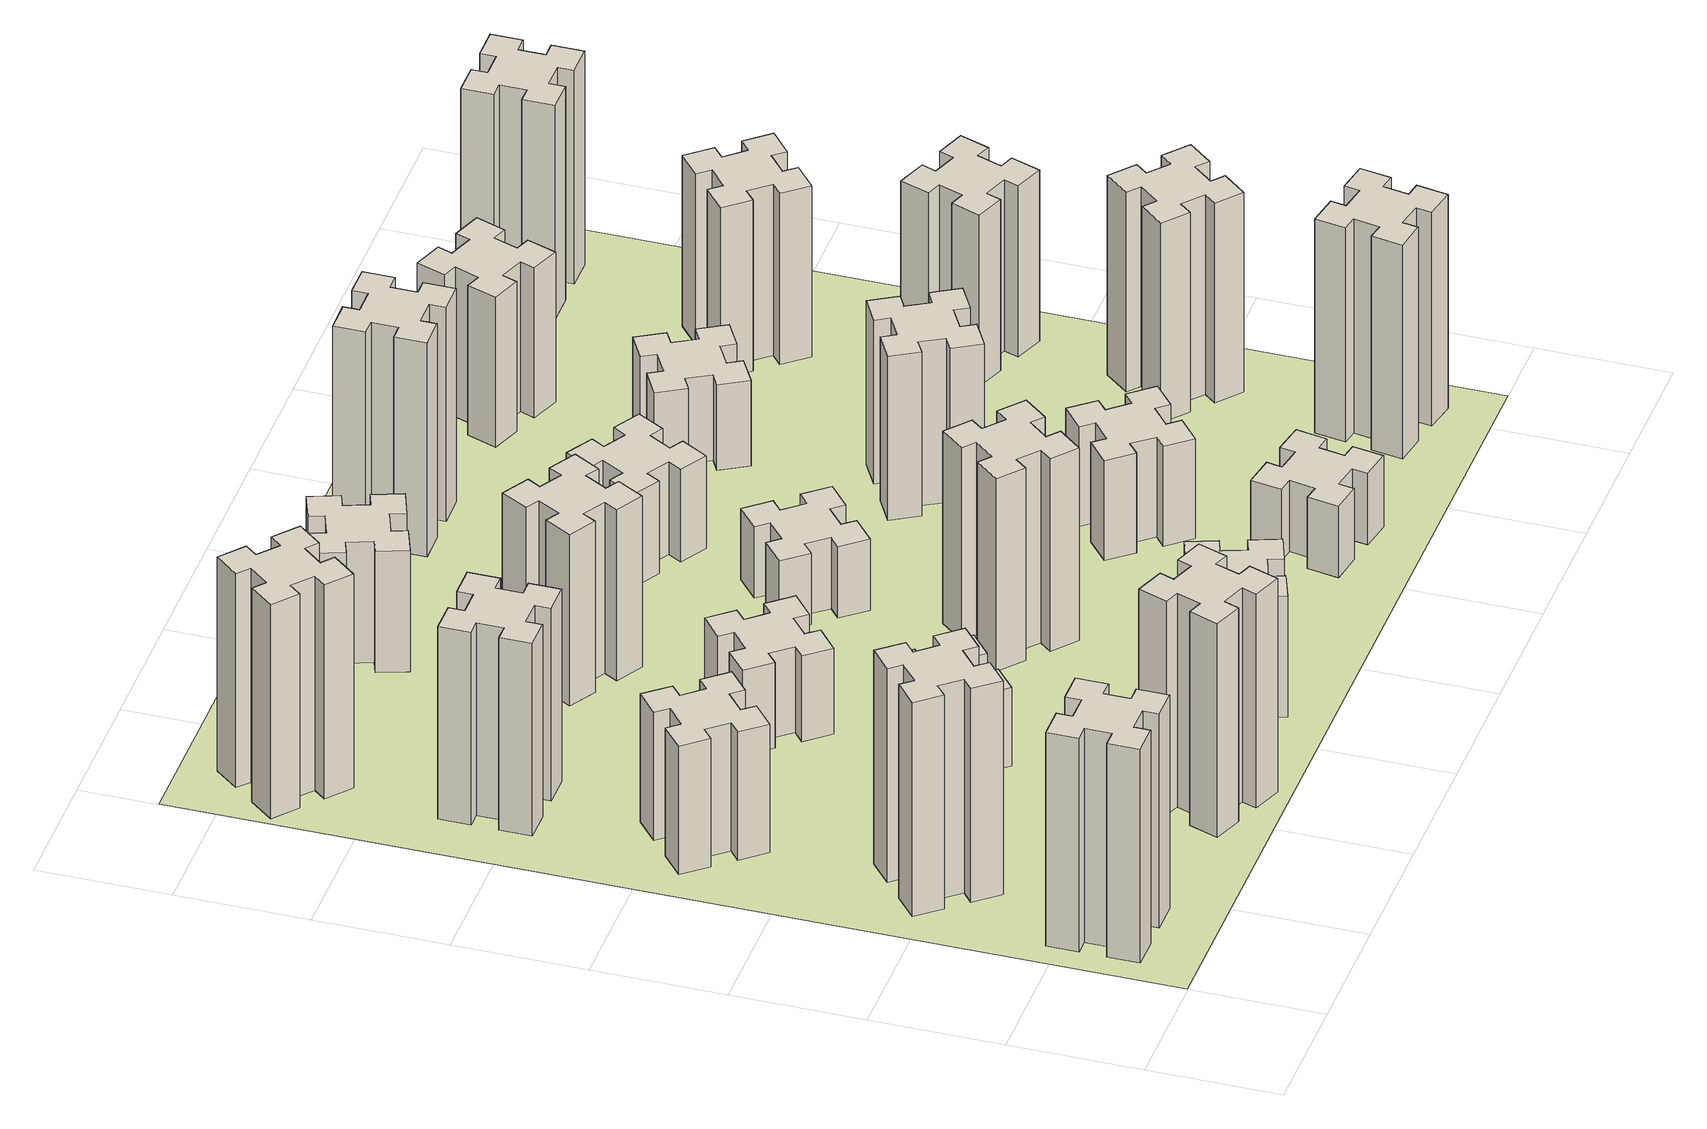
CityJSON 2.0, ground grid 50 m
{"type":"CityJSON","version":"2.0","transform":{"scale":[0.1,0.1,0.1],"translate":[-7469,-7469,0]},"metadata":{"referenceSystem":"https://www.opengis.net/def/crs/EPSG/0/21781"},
"CityObjects":{
"building1":{"type":"Building","attributes":{"class":"1000","function":"1000","usage":"1000","yearOfConstruction":2016,"roofType":"1000","measuredHeight":90,"storeysAboveGround":30,"storeysBelowGround":0},"geometry":[{"type":"Solid","lod":"1","boundaries":[[[[0,1,2,3,4,5,6,7,8,9,10,11,12,13,14,15,16,17,18,19]],[[17,16,20,21]],[[16,15,22,20]],[[15,14,23,22]],[[14,13,24,23]],[[13,12,25,24]],[[12,11,26,25]],[[11,10,27,26]],[[10,9,28,27]],[[9,8,29,28]],[[8,7,30,29]],[[7,6,31,30]],[[6,5,32,31]],[[5,4,33,32]],[[4,3,34,33]],[[3,2,35,34]],[[2,1,36,35]],[[1,0,37,36]],[[0,19,38,37]],[[19,18,39,38]],[[18,17,21,39]],[[24,25,26,27,28,29,30,31,32,33,34,35,36,37,38,39,21,20,22,23]]]]}]},
"building2":{"type":"Building","attributes":{"class":"1000","function":"1000","usage":"1000","yearOfConstruction":2016,"roofType":"1000","measuredHeight":90,"storeysAboveGround":30,"storeysBelowGround":0},"geometry":[{"type":"Solid","lod":"1","boundaries":[[[[40,41,42,43,44,45,46,47,48,49,50,51,52,53,54,55,56,57,58,59]],[[57,56,60,61]],[[56,55,62,60]],[[55,54,63,62]],[[54,53,64,63]],[[53,52,65,64]],[[52,51,66,65]],[[51,50,67,66]],[[50,49,68,67]],[[49,48,69,68]],[[48,47,70,69]],[[47,46,71,70]],[[46,45,72,71]],[[45,44,73,72]],[[44,43,74,73]],[[43,42,75,74]],[[42,41,76,75]],[[41,40,77,76]],[[40,59,78,77]],[[59,58,79,78]],[[58,57,61,79]],[[64,65,66,67,68,69,70,71,72,73,74,75,76,77,78,79,61,60,62,63]]]]}]},
"building3":{"type":"Building","attributes":{"class":"1000","function":"1000","usage":"1000","yearOfConstruction":2016,"roofType":"1000","measuredHeight":54,"storeysAboveGround":30,"storeysBelowGround":0},"geometry":[{"type":"Solid","lod":"1","boundaries":[[[[80,81,82,83,84,85,86,87,88,89,90,91,92,93,94,95,96,97,98,99]],[[97,96,100,101]],[[96,95,102,100]],[[95,94,103,102]],[[94,93,104,103]],[[93,92,105,104]],[[92,91,106,105]],[[91,90,107,106]],[[90,89,108,107]],[[89,88,109,108]],[[88,87,110,109]],[[87,86,111,110]],[[86,85,112,111]],[[85,84,113,112]],[[84,83,114,113]],[[83,82,115,114]],[[82,81,116,115]],[[81,80,117,116]],[[80,99,118,117]],[[99,98,119,118]],[[98,97,101,119]],[[104,105,106,107,108,109,110,111,112,113,114,115,116,117,118,119,101,100,102,103]]]]}]},
"building4":{"type":"Building","attributes":{"class":"1000","function":"1000","usage":"1000","yearOfConstruction":2016,"roofType":"1000","measuredHeight":81,"storeysAboveGround":30,"storeysBelowGround":0},"geometry":[{"type":"Solid","lod":"1","boundaries":[[[[120,121,122,123,124,125,126,127,128,129,130,131,132,133,134,135,136,137,138,139]],[[137,136,140,141]],[[136,135,142,140]],[[135,134,143,142]],[[134,133,144,143]],[[133,132,145,144]],[[132,131,146,145]],[[131,130,147,146]],[[130,129,148,147]],[[129,128,149,148]],[[128,127,150,149]],[[127,126,151,150]],[[126,125,152,151]],[[125,124,153,152]],[[124,123,154,153]],[[123,122,155,154]],[[122,121,156,155]],[[121,120,157,156]],[[120,139,158,157]],[[139,138,159,158]],[[138,137,141,159]],[[144,145,146,147,148,149,150,151,152,153,154,155,156,157,158,159,141,140,142,143]]]]}]},
"building5":{"type":"Building","attributes":{"class":"1000","function":"1000","usage":"1000","yearOfConstruction":2016,"roofType":"1000","measuredHeight":90,"storeysAboveGround":30,"storeysBelowGround":0},"geometry":[{"type":"Solid","lod":"1","boundaries":[[[[160,161,162,163,164,165,166,167,168,169,170,171,172,173,174,175,176,177,178,179]],[[177,176,180,181]],[[176,175,182,180]],[[175,174,183,182]],[[174,173,184,183]],[[173,172,185,184]],[[172,171,186,185]],[[171,170,187,186]],[[170,169,188,187]],[[169,168,189,188]],[[168,167,190,189]],[[167,166,191,190]],[[166,165,192,191]],[[165,164,193,192]],[[164,163,194,193]],[[163,162,195,194]],[[162,161,196,195]],[[161,160,197,196]],[[160,179,198,197]],[[179,178,199,198]],[[178,177,181,199]],[[184,185,186,187,188,189,190,191,192,193,194,195,196,197,198,199,181,180,182,183]]]]}]},
"building6":{"type":"Building","attributes":{"class":"1000","function":"1000","usage":"1000","yearOfConstruction":2016,"roofType":"1000","measuredHeight":90,"storeysAboveGround":30,"storeysBelowGround":0},"geometry":[{"type":"Solid","lod":"1","boundaries":[[[[200,201,202,203,204,205,206,207,208,209,210,211,212,213,214,215,216,217,218,219]],[[217,216,220,221]],[[216,215,222,220]],[[215,214,223,222]],[[214,213,224,223]],[[213,212,225,224]],[[212,211,226,225]],[[211,210,227,226]],[[210,209,228,227]],[[209,208,229,228]],[[208,207,230,229]],[[207,206,231,230]],[[206,205,232,231]],[[205,204,233,232]],[[204,203,234,233]],[[203,202,235,234]],[[202,201,236,235]],[[201,200,237,236]],[[200,219,238,237]],[[219,218,239,238]],[[218,217,221,239]],[[224,225,226,227,228,229,230,231,232,233,234,235,236,237,238,239,221,220,222,223]]]]}]},
"building7":{"type":"Building","attributes":{"class":"1000","function":"1000","usage":"1000","yearOfConstruction":2016,"roofType":"1000","measuredHeight":33,"storeysAboveGround":30,"storeysBelowGround":0},"geometry":[{"type":"Solid","lod":"1","boundaries":[[[[240,241,242,243,244,245,246,247,248,249,250,251,252,253,254,255,256,257,258,259]],[[257,256,260,261]],[[256,255,262,260]],[[255,254,263,262]],[[254,253,264,263]],[[253,252,265,264]],[[252,251,266,265]],[[251,250,267,266]],[[250,249,268,267]],[[249,248,269,268]],[[248,247,270,269]],[[247,246,271,270]],[[246,245,272,271]],[[245,244,273,272]],[[244,243,274,273]],[[243,242,275,274]],[[242,241,276,275]],[[241,240,277,276]],[[240,259,278,277]],[[259,258,279,278]],[[258,257,261,279]],[[264,265,266,267,268,269,270,271,272,273,274,275,276,277,278,279,261,260,262,263]]]]}]},
"building8":{"type":"Building","attributes":{"class":"1000","function":"1000","usage":"1000","yearOfConstruction":2016,"roofType":"1000","measuredHeight":36,"storeysAboveGround":30,"storeysBelowGround":0},"geometry":[{"type":"Solid","lod":"1","boundaries":[[[[280,281,282,283,284,285,286,287,288,289,290,291,292,293,294,295,296,297,298,299]],[[297,296,300,301]],[[296,295,302,300]],[[295,294,303,302]],[[294,293,304,303]],[[293,292,305,304]],[[292,291,306,305]],[[291,290,307,306]],[[290,289,308,307]],[[289,288,309,308]],[[288,287,310,309]],[[287,286,311,310]],[[286,285,312,311]],[[285,284,313,312]],[[284,283,314,313]],[[283,282,315,314]],[[282,281,316,315]],[[281,280,317,316]],[[280,299,318,317]],[[299,298,319,318]],[[298,297,301,319]],[[304,305,306,307,308,309,310,311,312,313,314,315,316,317,318,319,301,300,302,303]]]]}]},
"building9":{"type":"Building","attributes":{"class":"1000","function":"1000","usage":"1000","yearOfConstruction":2016,"roofType":"1000","measuredHeight":51,"storeysAboveGround":30,"storeysBelowGround":0},"geometry":[{"type":"Solid","lod":"1","boundaries":[[[[320,321,322,323,324,325,326,327,328,329,330,331,332,333,334,335,336,337,338,339]],[[337,336,340,341]],[[336,335,342,340]],[[335,334,343,342]],[[334,333,344,343]],[[333,332,345,344]],[[332,331,346,345]],[[331,330,347,346]],[[330,329,348,347]],[[329,328,349,348]],[[328,327,350,349]],[[327,326,351,350]],[[326,325,352,351]],[[325,324,353,352]],[[324,323,354,353]],[[323,322,355,354]],[[322,321,356,355]],[[321,320,357,356]],[[320,339,358,357]],[[339,338,359,358]],[[338,337,341,359]],[[344,345,346,347,348,349,350,351,352,353,354,355,356,357,358,359,341,340,342,343]]]]}]},
"building10":{"type":"Building","attributes":{"class":"1000","function":"1000","usage":"1000","yearOfConstruction":2016,"roofType":"1000","measuredHeight":72,"storeysAboveGround":30,"storeysBelowGround":0},"geometry":[{"type":"Solid","lod":"1","boundaries":[[[[360,361,362,363,364,365,366,367,368,369,370,371,372,373,374,375,376,377,378,379]],[[377,376,380,381]],[[376,375,382,380]],[[375,374,383,382]],[[374,373,384,383]],[[373,372,385,384]],[[372,371,386,385]],[[371,370,387,386]],[[370,369,388,387]],[[369,368,389,388]],[[368,367,390,389]],[[367,366,391,390]],[[366,365,392,391]],[[365,364,393,392]],[[364,363,394,393]],[[363,362,395,394]],[[362,361,396,395]],[[361,360,397,396]],[[360,379,398,397]],[[379,378,399,398]],[[378,377,381,399]],[[384,385,386,387,388,389,390,391,392,393,394,395,396,397,398,399,381,380,382,383]]]]}]},
"building11":{"type":"Building","attributes":{"class":"1000","function":"1000","usage":"1000","yearOfConstruction":2016,"roofType":"1000","measuredHeight":51,"storeysAboveGround":30,"storeysBelowGround":0},"geometry":[{"type":"Solid","lod":"1","boundaries":[[[[400,401,402,403,404,405,406,407,408,409,410,411,412,413,414,415,416,417,418,419]],[[417,416,420,421]],[[416,415,422,420]],[[415,414,423,422]],[[414,413,424,423]],[[413,412,425,424]],[[412,411,426,425]],[[411,410,427,426]],[[410,409,428,427]],[[409,408,429,428]],[[408,407,430,429]],[[407,406,431,430]],[[406,405,432,431]],[[405,404,433,432]],[[404,403,434,433]],[[403,402,435,434]],[[402,401,436,435]],[[401,400,437,436]],[[400,419,438,437]],[[419,418,439,438]],[[418,417,421,439]],[[424,425,426,427,428,429,430,431,432,433,434,435,436,437,438,439,421,420,422,423]]]]}]},
"building12":{"type":"Building","attributes":{"class":"1000","function":"1000","usage":"1000","yearOfConstruction":2016,"roofType":"1000","measuredHeight":81,"storeysAboveGround":30,"storeysBelowGround":0},"geometry":[{"type":"Solid","lod":"1","boundaries":[[[[440,441,442,443,444,445,446,447,448,449,450,451,452,453,454,455,456,457,458,459]],[[457,456,460,461]],[[456,455,462,460]],[[455,454,463,462]],[[454,453,464,463]],[[453,452,465,464]],[[452,451,466,465]],[[451,450,467,466]],[[450,449,468,467]],[[449,448,469,468]],[[448,447,470,469]],[[447,446,471,470]],[[446,445,472,471]],[[445,444,473,472]],[[444,443,474,473]],[[443,442,475,474]],[[442,441,476,475]],[[441,440,477,476]],[[440,459,478,477]],[[459,458,479,478]],[[458,457,461,479]],[[464,465,466,467,468,469,470,471,472,473,474,475,476,477,478,479,461,460,462,463]]]]}]},
"building13":{"type":"Building","attributes":{"class":"1000","function":"1000","usage":"1000","yearOfConstruction":2016,"roofType":"1000","measuredHeight":30,"storeysAboveGround":30,"storeysBelowGround":0},"geometry":[{"type":"Solid","lod":"1","boundaries":[[[[480,481,482,483,484,485,486,487,488,489,490,491,492,493,494,495,496,497,498,499]],[[497,496,500,501]],[[496,495,502,500]],[[495,494,503,502]],[[494,493,504,503]],[[493,492,505,504]],[[492,491,506,505]],[[491,490,507,506]],[[490,489,508,507]],[[489,488,509,508]],[[488,487,510,509]],[[487,486,511,510]],[[486,485,512,511]],[[485,484,513,512]],[[484,483,514,513]],[[483,482,515,514]],[[482,481,516,515]],[[481,480,517,516]],[[480,499,518,517]],[[499,498,519,518]],[[498,497,501,519]],[[504,505,506,507,508,509,510,511,512,513,514,515,516,517,518,519,501,500,502,503]]]]}]},
"building14":{"type":"Building","attributes":{"class":"1000","function":"1000","usage":"1000","yearOfConstruction":2016,"roofType":"1000","measuredHeight":39,"storeysAboveGround":30,"storeysBelowGround":0},"geometry":[{"type":"Solid","lod":"1","boundaries":[[[[520,521,522,523,524,525,526,527,528,529,530,531,532,533,534,535,536,537,538,539]],[[537,536,540,541]],[[536,535,542,540]],[[535,534,543,542]],[[534,533,544,543]],[[533,532,545,544]],[[532,531,546,545]],[[531,530,547,546]],[[530,529,548,547]],[[529,528,549,548]],[[528,527,550,549]],[[527,526,551,550]],[[526,525,552,551]],[[525,524,553,552]],[[524,523,554,553]],[[523,522,555,554]],[[522,521,556,555]],[[521,520,557,556]],[[520,539,558,557]],[[539,538,559,558]],[[538,537,541,559]],[[544,545,546,547,548,549,550,551,552,553,554,555,556,557,558,559,541,540,542,543]]]]}]},
"building15":{"type":"Building","attributes":{"class":"1000","function":"1000","usage":"1000","yearOfConstruction":2016,"roofType":"1000","measuredHeight":30,"storeysAboveGround":30,"storeysBelowGround":0},"geometry":[{"type":"Solid","lod":"1","boundaries":[[[[560,561,562,563,564,565,566,567,568,569,570,571,572,573,574,575,576,577,578,579]],[[577,576,580,581]],[[576,575,582,580]],[[575,574,583,582]],[[574,573,584,583]],[[573,572,585,584]],[[572,571,586,585]],[[571,570,587,586]],[[570,569,588,587]],[[569,568,589,588]],[[568,567,590,589]],[[567,566,591,590]],[[566,565,592,591]],[[565,564,593,592]],[[564,563,594,593]],[[563,562,595,594]],[[562,561,596,595]],[[561,560,597,596]],[[560,579,598,597]],[[579,578,599,598]],[[578,577,581,599]],[[584,585,586,587,588,589,590,591,592,593,594,595,596,597,598,599,581,580,582,583]]]]}]},
"building16":{"type":"Building","attributes":{"class":"1000","function":"1000","usage":"1000","yearOfConstruction":2016,"roofType":"1000","measuredHeight":90,"storeysAboveGround":30,"storeysBelowGround":0},"geometry":[{"type":"Solid","lod":"1","boundaries":[[[[600,601,602,603,604,605,606,607,608,609,610,611,612,613,614,615,616,617,618,619]],[[617,616,620,621]],[[616,615,622,620]],[[615,614,623,622]],[[614,613,624,623]],[[613,612,625,624]],[[612,611,626,625]],[[611,610,627,626]],[[610,609,628,627]],[[609,608,629,628]],[[608,607,630,629]],[[607,606,631,630]],[[606,605,632,631]],[[605,604,633,632]],[[604,603,634,633]],[[603,602,635,634]],[[602,601,636,635]],[[601,600,637,636]],[[600,619,638,637]],[[619,618,639,638]],[[618,617,621,639]],[[624,625,626,627,628,629,630,631,632,633,634,635,636,637,638,639,621,620,622,623]]]]}]},
"building17":{"type":"Building","attributes":{"class":"1000","function":"1000","usage":"1000","yearOfConstruction":2016,"roofType":"1000","measuredHeight":42,"storeysAboveGround":30,"storeysBelowGround":0},"geometry":[{"type":"Solid","lod":"1","boundaries":[[[[640,641,642,643,644,645,646,647,648,649,650,651,652,653,654,655,656,657,658,659]],[[657,656,660,661]],[[656,655,662,660]],[[655,654,663,662]],[[654,653,664,663]],[[653,652,665,664]],[[652,651,666,665]],[[651,650,667,666]],[[650,649,668,667]],[[649,648,669,668]],[[648,647,670,669]],[[647,646,671,670]],[[646,645,672,671]],[[645,644,673,672]],[[644,643,674,673]],[[643,642,675,674]],[[642,641,676,675]],[[641,640,677,676]],[[640,659,678,677]],[[659,658,679,678]],[[658,657,661,679]],[[664,665,666,667,668,669,670,671,672,673,674,675,676,677,678,679,661,660,662,663]]]]}]},
"building18":{"type":"Building","attributes":{"class":"1000","function":"1000","usage":"1000","yearOfConstruction":2016,"roofType":"1000","measuredHeight":69,"storeysAboveGround":30,"storeysBelowGround":0},"geometry":[{"type":"Solid","lod":"1","boundaries":[[[[680,681,682,683,684,685,686,687,688,689,690,691,692,693,694,695,696,697,698,699]],[[697,696,700,701]],[[696,695,702,700]],[[695,694,703,702]],[[694,693,704,703]],[[693,692,705,704]],[[692,691,706,705]],[[691,690,707,706]],[[690,689,708,707]],[[689,688,709,708]],[[688,687,710,709]],[[687,686,711,710]],[[686,685,712,711]],[[685,684,713,712]],[[684,683,714,713]],[[683,682,715,714]],[[682,681,716,715]],[[681,680,717,716]],[[680,699,718,717]],[[699,698,719,718]],[[698,697,701,719]],[[704,705,706,707,708,709,710,711,712,713,714,715,716,717,718,719,701,700,702,703]]]]}]},
"building19":{"type":"Building","attributes":{"class":"1000","function":"1000","usage":"1000","yearOfConstruction":2016,"roofType":"1000","measuredHeight":36,"storeysAboveGround":30,"storeysBelowGround":0},"geometry":[{"type":"Solid","lod":"1","boundaries":[[[[720,721,722,723,724,725,726,727,728,729,730,731,732,733,734,735,736,737,738,739]],[[737,736,740,741]],[[736,735,742,740]],[[735,734,743,742]],[[734,733,744,743]],[[733,732,745,744]],[[732,731,746,745]],[[731,730,747,746]],[[730,729,748,747]],[[729,728,749,748]],[[728,727,750,749]],[[727,726,751,750]],[[726,725,752,751]],[[725,724,753,752]],[[724,723,754,753]],[[723,722,755,754]],[[722,721,756,755]],[[721,720,757,756]],[[720,739,758,757]],[[739,738,759,758]],[[738,737,741,759]],[[744,745,746,747,748,749,750,751,752,753,754,755,756,757,758,759,741,740,742,743]]]]}]},
"building20":{"type":"Building","attributes":{"class":"1000","function":"1000","usage":"1000","yearOfConstruction":2016,"roofType":"1000","measuredHeight":90,"storeysAboveGround":30,"storeysBelowGround":0},"geometry":[{"type":"Solid","lod":"1","boundaries":[[[[760,761,762,763,764,765,766,767,768,769,770,771,772,773,774,775,776,777,778,779]],[[777,776,780,781]],[[776,775,782,780]],[[775,774,783,782]],[[774,773,784,783]],[[773,772,785,784]],[[772,771,786,785]],[[771,770,787,786]],[[770,769,788,787]],[[769,768,789,788]],[[768,767,790,789]],[[767,766,791,790]],[[766,765,792,791]],[[765,764,793,792]],[[764,763,794,793]],[[763,762,795,794]],[[762,761,796,795]],[[761,760,797,796]],[[760,779,798,797]],[[779,778,799,798]],[[778,777,781,799]],[[784,785,786,787,788,789,790,791,792,793,794,795,796,797,798,799,781,780,782,783]]]]}]},
"building21":{"type":"Building","attributes":{"class":"1000","function":"1000","usage":"1000","yearOfConstruction":2016,"roofType":"1000","measuredHeight":63,"storeysAboveGround":30,"storeysBelowGround":0},"geometry":[{"type":"Solid","lod":"1","boundaries":[[[[800,801,802,803,804,805,806,807,808,809,810,811,812,813,814,815,816,817,818,819]],[[817,816,820,821]],[[816,815,822,820]],[[815,814,823,822]],[[814,813,824,823]],[[813,812,825,824]],[[812,811,826,825]],[[811,810,827,826]],[[810,809,828,827]],[[809,808,829,828]],[[808,807,830,829]],[[807,806,831,830]],[[806,805,832,831]],[[805,804,833,832]],[[804,803,834,833]],[[803,802,835,834]],[[802,801,836,835]],[[801,800,837,836]],[[800,819,838,837]],[[819,818,839,838]],[[818,817,821,839]],[[824,825,826,827,828,829,830,831,832,833,834,835,836,837,838,839,821,820,822,823]]]]}]},
"building22":{"type":"Building","attributes":{"class":"1000","function":"1000","usage":"1000","yearOfConstruction":2016,"roofType":"1000","measuredHeight":84,"storeysAboveGround":30,"storeysBelowGround":0},"geometry":[{"type":"Solid","lod":"1","boundaries":[[[[840,841,842,843,844,845,846,847,848,849,850,851,852,853,854,855,856,857,858,859]],[[857,856,860,861]],[[856,855,862,860]],[[855,854,863,862]],[[854,853,864,863]],[[853,852,865,864]],[[852,851,866,865]],[[851,850,867,866]],[[850,849,868,867]],[[849,848,869,868]],[[848,847,870,869]],[[847,846,871,870]],[[846,845,872,871]],[[845,844,873,872]],[[844,843,874,873]],[[843,842,875,874]],[[842,841,876,875]],[[841,840,877,876]],[[840,859,878,877]],[[859,858,879,878]],[[858,857,861,879]],[[864,865,866,867,868,869,870,871,872,873,874,875,876,877,878,879,861,860,862,863]]]]}]},
"building23":{"type":"Building","attributes":{"class":"1000","function":"1000","usage":"1000","yearOfConstruction":2016,"roofType":"1000","measuredHeight":72,"storeysAboveGround":30,"storeysBelowGround":0},"geometry":[{"type":"Solid","lod":"1","boundaries":[[[[880,881,882,883,884,885,886,887,888,889,890,891,892,893,894,895,896,897,898,899]],[[897,896,900,901]],[[896,895,902,900]],[[895,894,903,902]],[[894,893,904,903]],[[893,892,905,904]],[[892,891,906,905]],[[891,890,907,906]],[[890,889,908,907]],[[889,888,909,908]],[[888,887,910,909]],[[887,886,911,910]],[[886,885,912,911]],[[885,884,913,912]],[[884,883,914,913]],[[883,882,915,914]],[[882,881,916,915]],[[881,880,917,916]],[[880,899,918,917]],[[899,898,919,918]],[[898,897,901,919]],[[904,905,906,907,908,909,910,911,912,913,914,915,916,917,918,919,901,900,902,903]]]]}]},
"building24":{"type":"Building","attributes":{"class":"1000","function":"1000","usage":"1000","yearOfConstruction":2016,"roofType":"1000","measuredHeight":72,"storeysAboveGround":30,"storeysBelowGround":0},"geometry":[{"type":"Solid","lod":"1","boundaries":[[[[920,921,922,923,924,925,926,927,928,929,930,931,932,933,934,935,936,937,938,939]],[[937,936,940,941]],[[936,935,942,940]],[[935,934,943,942]],[[934,933,944,943]],[[933,932,945,944]],[[932,931,946,945]],[[931,930,947,946]],[[930,929,948,947]],[[929,928,949,948]],[[928,927,950,949]],[[927,926,951,950]],[[926,925,952,951]],[[925,924,953,952]],[[924,923,954,953]],[[923,922,955,954]],[[922,921,956,955]],[[921,920,957,956]],[[920,939,958,957]],[[939,938,959,958]],[[938,937,941,959]],[[944,945,946,947,948,949,950,951,952,953,954,955,956,957,958,959,941,940,942,943]]]]}]},
"building25":{"type":"Building","attributes":{"class":"1000","function":"1000","usage":"1000","yearOfConstruction":2016,"roofType":"1000","measuredHeight":90,"storeysAboveGround":30,"storeysBelowGround":0},"geometry":[{"type":"Solid","lod":"1","boundaries":[[[[960,961,962,963,964,965,966,967,968,969,970,971,972,973,974,975,976,977,978,979]],[[977,976,980,981]],[[976,975,982,980]],[[975,974,983,982]],[[974,973,984,983]],[[973,972,985,984]],[[972,971,986,985]],[[971,970,987,986]],[[970,969,988,987]],[[969,968,989,988]],[[968,967,990,989]],[[967,966,991,990]],[[966,965,992,991]],[[965,964,993,992]],[[964,963,994,993]],[[963,962,995,994]],[[962,961,996,995]],[[961,960,997,996]],[[960,979,998,997]],[[979,978,999,998]],[[978,977,981,999]],[[984,985,986,987,988,989,990,991,992,993,994,995,996,997,998,999,981,980,982,983]]]]}]},
"landuse1":{"type":"LandUse","attributes":{"name":"plot1","function":"1010"},"geometry":[{"type":"MultiSurface","lod":"1","boundaries":[[[1000,1001,1002,1003]]]}]}
},
"vertices":[
[165,425,0],[165,325,0],[105,325,0],[105,205,0],[225,205,0],[225,265,0],[325,265,0],[325,205,0],[445,205,0],[445,325,0],[385,325,0],[385,425,0],[445,425,0],[445,545,0],[325,545,0],[325,485,0],[225,485,0],[225,545,0],[105,545,0],[105,425,0],[225,485,900],[225,545,900],[325,485,900],[325,545,900],[445,545,900],[445,425,900],[385,425,900],[385,325,900],[445,325,900],[445,205,900],[325,205,900],[325,265,900],[225,265,900],[225,205,900],[105,205,900],[105,325,900],[165,325,900],[165,425,900],[105,425,900],[105,545,900],
[492,1048,0],[427,1124,0],[473,1163,0],[396,1255,0],[304,1178,0],[343,1132,0],[266,1067,0],[228,1113,0],[136,1036,0],[213,944,0],[259,983,0],[323,906,0],[277,868,0],[354,776,0],[446,853,0],[408,899,0],[484,963,0],[523,917,0],[615,994,0],[538,1086,0],[484,963,900],[523,917,900],[408,899,900],[446,853,900],[354,776,900],[277,868,900],[323,906,900],[259,983,900],[213,944,900],[136,1036,900],[228,1113,900],[266,1067,900],[343,1132,900],[304,1178,900],[396,1255,900],[473,1163,900],[427,1124,900],[492,1048,900],[538,1086,900],[615,994,900],
[492,1888,0],[427,1964,0],[473,2003,0],[396,2095,0],[304,2018,0],[343,1972,0],[266,1907,0],[228,1953,0],[136,1876,0],[213,1784,0],[259,1823,0],[323,1746,0],[277,1708,0],[354,1616,0],[446,1693,0],[408,1739,0],[484,1803,0],[523,1757,0],[615,1834,0],[538,1926,0],[484,1803,540],[523,1757,540],[408,1739,540],[446,1693,540],[354,1616,540],[277,1708,540],[323,1746,540],[259,1823,540],[213,1784,540],[136,1876,540],[228,1953,540],[266,1907,540],[343,1972,540],[304,2018,540],[396,2095,540],[473,2003,540],[427,1964,540],[492,1888,540],[538,1926,540],[615,1834,540],
[485,2545,0],[485,2645,0],[545,2645,0],[545,2765,0],[425,2765,0],[425,2705,0],[325,2705,0],[325,2765,0],[205,2765,0],[205,2645,0],[265,2645,0],[265,2545,0],[205,2545,0],[205,2425,0],[325,2425,0],[325,2485,0],[425,2485,0],[425,2425,0],[545,2425,0],[545,2545,0],[425,2485,810],[425,2425,810],[325,2485,810],[325,2425,810],[205,2425,810],[205,2545,810],[265,2545,810],[265,2645,810],[205,2645,810],[205,2765,810],[325,2765,810],[325,2705,810],[425,2705,810],[425,2765,810],[545,2765,810],[545,2645,810],[485,2645,810],[485,2545,810],[545,2545,810],[545,2425,810],
[1029,360,0],[995,266,0],[939,287,0],[897,174,0],[1010,133,0],[1031,189,0],[1125,155,0],[1104,99,0],[1217,57,0],[1258,170,0],[1202,191,0],[1236,285,0],[1292,264,0],[1333,377,0],[1220,418,0],[1200,362,0],[1106,396,0],[1127,452,0],[1014,493,0],[973,380,0],[1106,396,900],[1127,452,900],[1200,362,900],[1220,418,900],[1333,377,900],[1292,264,900],[1236,285,900],[1202,191,900],[1258,170,900],[1217,57,900],[1104,99,900],[1125,155,900],[1031,189,900],[1010,133,900],[897,174,900],[939,287,900],[995,266,900],[1029,360,900],[973,380,900],[1014,493,900],
[384,3387,0],[308,3452,0],[346,3498,0],[254,3575,0],[177,3483,0],[223,3444,0],[159,3368,0],[113,3406,0],[36,3314,0],[128,3237,0],[166,3283,0],[243,3219,0],[204,3173,0],[296,3096,0],[373,3188,0],[327,3226,0],[392,3303,0],[438,3264,0],[515,3356,0],[423,3433,0],[392,3303,900],[438,3264,900],[327,3226,900],[373,3188,900],[296,3096,900],[204,3173,900],[243,3219,900],[166,3283,900],[128,3237,900],[36,3314,900],[113,3406,900],[159,3368,900],[223,3444,900],[177,3483,900],[254,3575,900],[346,3498,900],[308,3452,900],[384,3387,900],[423,3433,900],[515,3356,900],
[1083,1332,0],[1006,1267,0],[968,1313,0],[876,1236,0],[953,1144,0],[999,1183,0],[1063,1106,0],[1017,1068,0],[1094,976,0],[1186,1053,0],[1148,1099,0],[1224,1163,0],[1263,1117,0],[1355,1194,0],[1278,1286,0],[1232,1248,0],[1167,1324,0],[1213,1363,0],[1136,1455,0],[1044,1378,0],[1167,1324,330],[1213,1363,330],[1232,1248,330],[1278,1286,330],[1355,1194,330],[1263,1117,330],[1224,1163,330],[1148,1099,330],[1186,1053,330],[1094,976,330],[1017,1068,330],[1063,1106,330],[999,1183,330],[953,1144,330],[876,1236,330],[968,1313,330],[1006,1267,330],[1083,1332,330],[1044,1378,330],[1136,1455,330],
[1083,1972,0],[1006,1907,0],[968,1953,0],[876,1876,0],[953,1784,0],[999,1823,0],[1063,1746,0],[1017,1708,0],[1094,1616,0],[1186,1693,0],[1148,1739,0],[1224,1803,0],[1263,1757,0],[1355,1834,0],[1278,1926,0],[1232,1888,0],[1167,1964,0],[1213,2003,0],[1136,2095,0],[1044,2018,0],[1167,1964,360],[1213,2003,360],[1232,1888,360],[1278,1926,360],[1355,1834,360],[1263,1757,360],[1224,1803,360],[1148,1739,360],[1186,1693,360],[1094,1616,360],[1017,1708,360],[1063,1746,360],[999,1823,360],[953,1784,360],[876,1876,360],[968,1953,360],[1006,1907,360],[1083,1972,360],[1044,2018,360],[1136,2095,360],
[1765,496,0],[1671,462,0],[1650,518,0],[1537,477,0],[1579,364,0],[1635,385,0],[1669,291,0],[1613,270,0],[1654,157,0],[1767,199,0],[1746,255,0],[1840,289,0],[1860,233,0],[1973,274,0],[1932,387,0],[1876,366,0],[1842,460,0],[1898,480,0],[1857,593,0],[1744,552,0],[1842,460,510],[1898,480,510],[1876,366,510],[1932,387,510],[1973,274,510],[1860,233,510],[1840,289,510],[1746,255,510],[1767,199,510],[1654,157,510],[1613,270,510],[1669,291,510],[1635,385,510],[1579,364,510],[1537,477,510],[1650,518,510],[1671,462,510],[1765,496,510],[1744,552,510],[1857,593,510],
[1314,2666,0],[1227,2716,0],[1257,2768,0],[1153,2828,0],[1093,2724,0],[1145,2694,0],[1095,2607,0],[1043,2637,0],[983,2533,0],[1087,2473,0],[1117,2525,0],[1204,2475,0],[1174,2423,0],[1278,2363,0],[1338,2467,0],[1286,2497,0],[1336,2584,0],[1388,2554,0],[1448,2658,0],[1344,2718,0],[1336,2584,720],[1388,2554,720],[1286,2497,720],[1338,2467,720],[1278,2363,720],[1174,2423,720],[1204,2475,720],[1117,2525,720],[1087,2473,720],[983,2533,720],[1043,2637,720],[1095,2607,720],[1145,2694,720],[1093,2724,720],[1153,2828,720],[1257,2768,720],[1227,2716,720],[1314,2666,720],[1344,2718,720],[1448,2658,720],
[1125,3456,0],[1031,3422,0],[1010,3478,0],[897,3437,0],[939,3324,0],[995,3345,0],[1029,3251,0],[973,3230,0],[1014,3117,0],[1127,3159,0],[1106,3215,0],[1200,3249,0],[1220,3193,0],[1333,3234,0],[1292,3347,0],[1236,3326,0],[1202,3420,0],[1258,3440,0],[1217,3553,0],[1104,3512,0],[1202,3420,510],[1258,3440,510],[1236,3326,510],[1292,3347,510],[1333,3234,510],[1220,3193,510],[1200,3249,510],[1106,3215,510],[1127,3159,510],[1014,3117,510],[973,3230,510],[1029,3251,510],[995,3345,510],[939,3324,510],[897,3437,510],[1010,3478,510],[1031,3422,510],[1125,3456,510],[1104,3512,510],[1217,3553,510],
[1803,1324,0],[1739,1248,0],[1693,1286,0],[1616,1194,0],[1708,1117,0],[1746,1163,0],[1823,1099,0],[1784,1053,0],[1876,976,0],[1953,1068,0],[1907,1106,0],[1972,1183,0],[2018,1144,0],[2095,1236,0],[2003,1313,0],[1964,1267,0],[1888,1332,0],[1926,1378,0],[1834,1455,0],[1757,1363,0],[1888,1332,810],[1926,1378,810],[1964,1267,810],[2003,1313,810],[2095,1236,810],[2018,1144,810],[1972,1183,810],[1907,1106,810],[1953,1068,810],[1876,976,810],[1784,1053,810],[1823,1099,810],[1746,1163,810],[1708,1117,810],[1616,1194,810],[1693,1286,810],[1739,1248,810],[1803,1324,810],[1757,1363,810],[1834,1455,810],
[1972,1988,0],[1907,2064,0],[1953,2103,0],[1876,2195,0],[1784,2118,0],[1823,2072,0],[1746,2007,0],[1708,2053,0],[1616,1976,0],[1693,1884,0],[1739,1923,0],[1803,1846,0],[1757,1808,0],[1834,1716,0],[1926,1793,0],[1888,1839,0],[1964,1903,0],[2003,1857,0],[2095,1934,0],[2018,2026,0],[1964,1903,300],[2003,1857,300],[1888,1839,300],[1926,1793,300],[1834,1716,300],[1757,1808,300],[1803,1846,300],[1739,1923,300],[1693,1884,300],[1616,1976,300],[1708,2053,300],[1746,2007,300],[1823,2072,300],[1784,2118,300],[1876,2195,300],[1953,2103,300],[1907,2064,300],[1972,1988,300],[2018,2026,300],[2095,1934,300],
[2026,2497,0],[2076,2584,0],[2128,2554,0],[2188,2658,0],[2084,2718,0],[2054,2666,0],[1967,2716,0],[1997,2768,0],[1893,2828,0],[1833,2724,0],[1885,2694,0],[1835,2607,0],[1783,2637,0],[1723,2533,0],[1827,2473,0],[1857,2525,0],[1944,2475,0],[1914,2423,0],[2018,2363,0],[2078,2467,0],[1944,2475,390],[1914,2423,390],[1857,2525,390],[1827,2473,390],[1723,2533,390],[1783,2637,390],[1835,2607,390],[1885,2694,390],[1833,2724,390],[1893,2828,390],[1997,2768,390],[1967,2716,390],[2054,2666,390],[2084,2718,390],[2188,2658,390],[2128,2554,390],[2076,2584,390],[2026,2497,390],[2078,2467,390],[2018,2363,390],
[2596,444,0],[2578,345,0],[2519,356,0],[2498,237,0],[2617,217,0],[2627,276,0],[2725,258,0],[2715,199,0],[2833,178,0],[2854,297,0],[2795,307,0],[2812,405,0],[2871,395,0],[2892,513,0],[2774,534,0],[2764,475,0],[2665,492,0],[2676,551,0],[2557,572,0],[2537,454,0],[2665,492,300],[2676,551,300],[2764,475,300],[2774,534,300],[2892,513,300],[2871,395,300],[2812,405,300],[2795,307,300],[2854,297,300],[2833,178,300],[2715,199,300],[2725,258,300],[2627,276,300],[2617,217,300],[2498,237,300],[2519,356,300],[2578,345,300],[2596,444,300],[2537,454,300],[2557,572,300],
[1745,3485,0],[1745,3385,0],[1685,3385,0],[1685,3265,0],[1805,3265,0],[1805,3325,0],[1905,3325,0],[1905,3265,0],[2025,3265,0],[2025,3385,0],[1965,3385,0],[1965,3485,0],[2025,3485,0],[2025,3605,0],[1905,3605,0],[1905,3545,0],[1805,3545,0],[1805,3605,0],[1685,3605,0],[1685,3485,0],[1805,3545,900],[1805,3605,900],[1905,3545,900],[1905,3605,900],[2025,3605,900],[2025,3485,900],[1965,3485,900],[1965,3385,900],[2025,3385,900],[2025,3265,900],[1905,3265,900],[1905,3325,900],[1805,3325,900],[1805,3265,900],[1685,3265,900],[1685,3385,900],[1745,3385,900],[1745,3485,900],[1685,3485,900],[1685,3605,900],
[2563,1132,0],[2486,1067,0],[2448,1113,0],[2356,1036,0],[2433,944,0],[2479,983,0],[2543,906,0],[2497,868,0],[2574,776,0],[2666,853,0],[2628,899,0],[2704,963,0],[2743,917,0],[2835,994,0],[2758,1086,0],[2712,1048,0],[2647,1124,0],[2693,1163,0],[2616,1255,0],[2524,1178,0],[2647,1124,420],[2693,1163,420],[2712,1048,420],[2758,1086,420],[2835,994,420],[2743,917,420],[2704,963,420],[2628,899,420],[2666,853,420],[2574,776,420],[2497,868,420],[2543,906,420],[2479,983,420],[2433,944,420],[2356,1036,420],[2448,1113,420],[2486,1067,420],[2563,1132,420],[2524,1178,420],[2616,1255,420],
[2475,1744,0],[2525,1657,0],[2473,1627,0],[2533,1523,0],[2637,1583,0],[2607,1635,0],[2694,1685,0],[2724,1633,0],[2828,1693,0],[2768,1797,0],[2716,1767,0],[2666,1854,0],[2718,1884,0],[2658,1988,0],[2554,1928,0],[2584,1876,0],[2497,1826,0],[2467,1878,0],[2363,1818,0],[2423,1714,0],[2497,1826,690],[2467,1878,690],[2584,1876,690],[2554,1928,690],[2658,1988,690],[2718,1884,690],[2666,1854,690],[2716,1767,690],[2768,1797,690],[2828,1693,690],[2724,1633,690],[2694,1685,690],[2607,1635,690],[2637,1583,690],[2533,1523,690],[2473,1627,690],[2525,1657,690],[2475,1744,690],[2423,1714,690],[2363,1818,690],
[2475,2584,0],[2525,2497,0],[2473,2467,0],[2533,2363,0],[2637,2423,0],[2607,2475,0],[2694,2525,0],[2724,2473,0],[2828,2533,0],[2768,2637,0],[2716,2607,0],[2666,2694,0],[2718,2724,0],[2658,2828,0],[2554,2768,0],[2584,2716,0],[2497,2666,0],[2467,2718,0],[2363,2658,0],[2423,2554,0],[2497,2666,360],[2467,2718,360],[2584,2716,360],[2554,2768,360],[2658,2828,360],[2718,2724,360],[2666,2694,360],[2716,2607,360],[2768,2637,360],[2828,2533,360],[2724,2473,360],[2694,2525,360],[2607,2475,360],[2637,2423,360],[2533,2363,360],[2473,2467,360],[2525,2497,360],[2475,2584,360],[2423,2554,360],[2363,2658,360],
[3504,475,0],[3405,492,0],[3416,551,0],[3297,572,0],[3277,454,0],[3336,444,0],[3318,345,0],[3259,356,0],[3238,237,0],[3357,217,0],[3367,276,0],[3465,258,0],[3455,199,0],[3573,178,0],[3594,297,0],[3535,307,0],[3552,405,0],[3611,395,0],[3632,513,0],[3514,534,0],[3552,405,900],[3611,395,900],[3535,307,900],[3594,297,900],[3573,178,900],[3455,199,900],[3465,258,900],[3367,276,900],[3357,217,900],[3238,237,900],[3259,356,900],[3318,345,900],[3336,444,900],[3277,454,900],[3297,572,900],[3416,551,900],[3405,492,900],[3504,475,900],[3514,534,900],[3632,513,900],
[2511,3249,0],[2605,3215,0],[2584,3159,0],[2697,3117,0],[2738,3230,0],[2682,3251,0],[2716,3345,0],[2772,3324,0],[2813,3437,0],[2700,3478,0],[2680,3422,0],[2586,3456,0],[2607,3512,0],[2494,3553,0],[2453,3440,0],[2509,3420,0],[2475,3326,0],[2419,3347,0],[2377,3234,0],[2490,3193,0],[2475,3326,630],[2419,3347,630],[2509,3420,630],[2453,3440,630],[2494,3553,630],[2607,3512,630],[2586,3456,630],[2680,3422,630],[2700,3478,630],[2813,3437,630],[2772,3324,630],[2716,3345,630],[2682,3251,630],[2738,3230,630],[2697,3117,630],[2584,3159,630],[2605,3215,630],[2511,3249,630],[2490,3193,630],[2377,3234,630],
[3487,1006,0],[3552,1083,0],[3598,1044,0],[3675,1136,0],[3583,1213,0],[3544,1167,0],[3468,1232,0],[3506,1278,0],[3414,1355,0],[3337,1263,0],[3383,1224,0],[3319,1148,0],[3273,1186,0],[3196,1094,0],[3288,1017,0],[3326,1063,0],[3403,999,0],[3364,953,0],[3456,876,0],[3533,968,0],[3403,999,840],[3364,953,840],[3326,1063,840],[3288,1017,840],[3196,1094,840],[3273,1186,840],[3319,1148,840],[3383,1224,840],[3337,1263,840],[3414,1355,840],[3506,1278,840],[3468,1232,840],[3544,1167,840],[3583,1213,840],[3675,1136,840],[3598,1044,840],[3552,1083,840],[3487,1006,840],[3533,968,840],[3456,876,840],
[3520,1942,0],[3426,1976,0],[3447,2032,0],[3334,2073,0],[3293,1960,0],[3349,1940,0],[3315,1846,0],[3259,1867,0],[3217,1754,0],[3330,1713,0],[3351,1769,0],[3445,1735,0],[3424,1679,0],[3537,1637,0],[3578,1750,0],[3522,1771,0],[3556,1865,0],[3612,1844,0],[3653,1957,0],[3540,1998,0],[3556,1865,720],[3612,1844,720],[3522,1771,720],[3578,1750,720],[3537,1637,720],[3424,1679,720],[3445,1735,720],[3351,1769,720],[3330,1713,720],[3217,1754,720],[3259,1867,720],[3315,1846,720],[3349,1940,720],[3293,1960,720],[3334,2073,720],[3447,2032,720],[3426,1976,720],[3520,1942,720],[3540,1998,720],[3653,1957,720],
[3119,2563,0],[3183,2486,0],[3137,2448,0],[3214,2356,0],[3306,2433,0],[3268,2479,0],[3344,2543,0],[3383,2497,0],[3475,2574,0],[3398,2666,0],[3352,2628,0],[3287,2704,0],[3333,2743,0],[3256,2835,0],[3164,2758,0],[3203,2712,0],[3126,2647,0],[3088,2693,0],[2996,2616,0],[3073,2524,0],[3126,2647,720],[3088,2693,720],[3203,2712,720],[3164,2758,720],[3256,2835,720],[3333,2743,720],[3287,2704,720],[3352,2628,720],[3398,2666,720],[3475,2574,720],[3383,2497,720],[3344,2543,720],[3268,2479,720],[3306,2433,720],[3214,2356,720],[3137,2448,720],[3183,2486,720],[3119,2563,720],[3073,2524,720],[2996,2616,720],
[3285,3325,0],[3385,3325,0],[3385,3265,0],[3505,3265,0],[3505,3385,0],[3445,3385,0],[3445,3485,0],[3505,3485,0],[3505,3605,0],[3385,3605,0],[3385,3545,0],[3285,3545,0],[3285,3605,0],[3165,3605,0],[3165,3485,0],[3225,3485,0],[3225,3385,0],[3165,3385,0],[3165,3265,0],[3285,3265,0],[3225,3385,900],[3165,3385,900],[3225,3485,900],[3165,3485,900],[3165,3605,900],[3285,3605,900],[3285,3545,900],[3385,3545,900],[3385,3605,900],[3505,3605,900],[3505,3485,900],[3445,3485,900],[3445,3385,900],[3505,3385,900],[3505,3265,900],[3385,3265,900],[3385,3325,900],[3285,3325,900],[3285,3265,900],[3165,3265,900],
[5,3705,0],[3705,3705,0],[3705,5,0],[5,5,0]
]}
